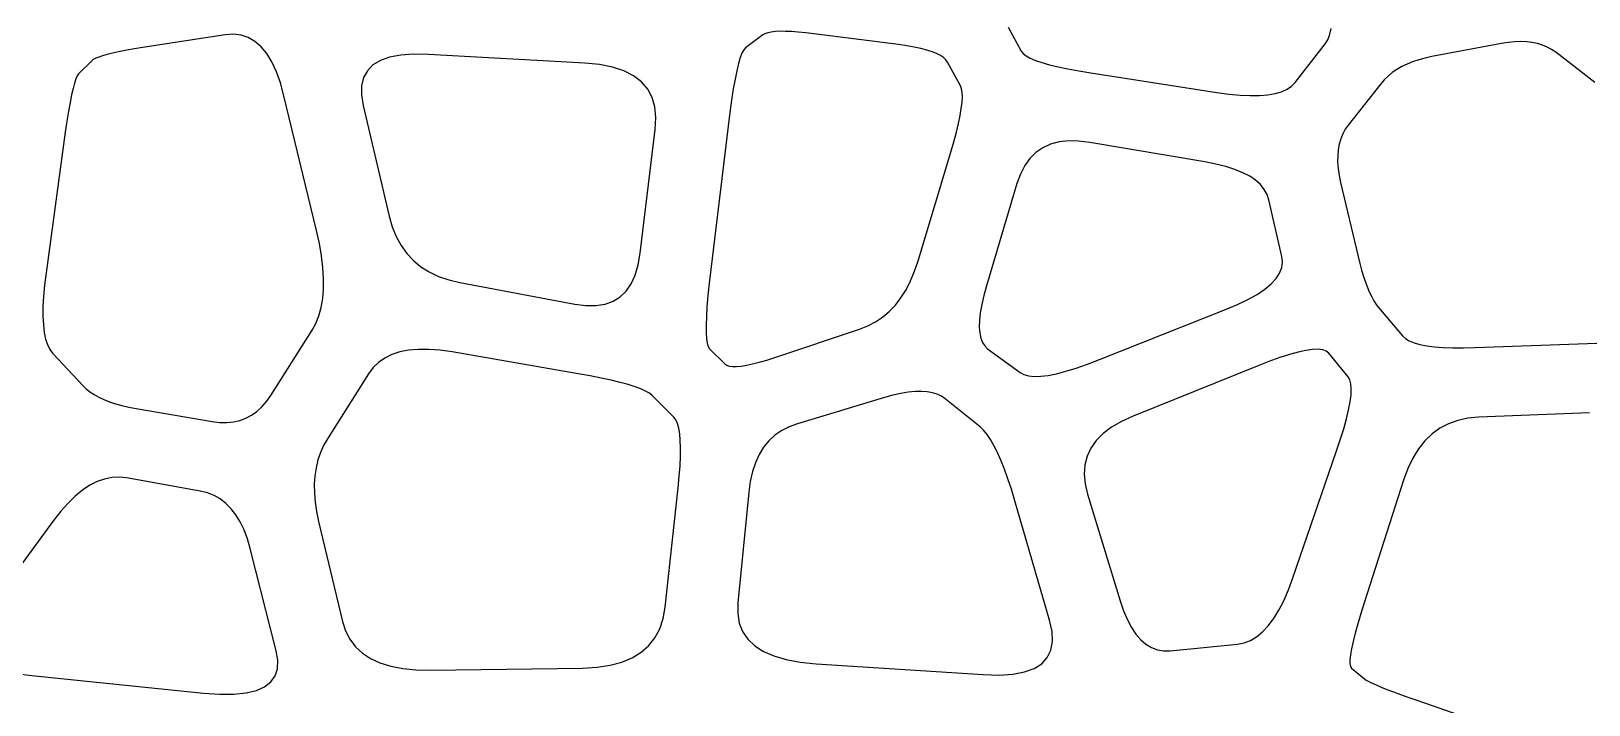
# Model space of a CAD drawing. Header units: millimetres. Extents: x -39 to 1165, y -35 to 718.
# Drawn here: x 196.6 to 555.1, y 260.3 to 415.4 of the extents above; entities that cross this region are included whole.
import ezdxf

# ---------------------------------------------------------------- set-up
doc = ezdxf.new("R2010")
doc.units = ezdxf.units.MM

msp = doc.modelspace()

# ---------------------------------------------------------------- linework, layer by layer
at = {"color": 7, "linetype": 'Continuous'}
for p, q in [((421.5, 416.25), (424.5, 410.75)), ((495.550018, 414.649994), (495.8125, 415.987518)), ((241.25, 414.5), (221.75, 411.5)), ((243.139999, 414.630005), (241.25, 414.5)), ((244.910004, 414.419983), (243.139999, 414.630005)), ((246.559998, 413.869995), (244.910004, 414.419983)), ((248.089996, 412.980011), (246.559998, 413.869995)), ((249.5, 411.75), (248.089996, 412.980011)), ((365, 414.5), (361, 411.5)), ((365.477509, 414.772491), (365, 414.5)), ((366.109985, 414.98999), (365.477509, 414.772491)), ((366.897491, 415.152496), (366.109985, 414.98999)), ((367.839996, 415.26001), (366.897491, 415.152496)), ((368.9375, 415.3125), (367.839996, 415.26001)), ((370.190002, 415.309998), (368.9375, 415.3125)), ((371.597504, 415.252502), (370.190002, 415.309998)), ((373.160004, 415.140015), (371.597504, 415.252502)), ((374.877502, 414.972504), (373.160004, 415.140015)), ((376.75, 414.75), (374.877502, 414.972504)), ((396.25, 412.25), (376.75, 414.75)), ((487.5, 403.5), (494.5, 412.5)), ((494.5, 412.5), (495.112518, 413.487518)), ((495.112518, 413.487518), (495.550018, 414.649994)), ((535, 412.5), (519, 409.5)), ((536.565002, 412.75), (535, 412.5)), ((538.059998, 412.899994), (536.565002, 412.75)), ((539.484985, 412.950012), (538.059998, 412.899994)), ((540.840027, 412.899994), (539.484985, 412.950012)), ((542.125, 412.75), (540.840027, 412.899994)), ((543.340027, 412.5), (542.125, 412.75)), ((544.484985, 412.149994), (543.340027, 412.5)), ((210.882492, 408.799988), (210.5, 408.5)), ((211.430008, 409.099976), (210.882492, 408.799988)), ((212.142502, 409.400024), (211.430008, 409.099976)), ((213.020004, 409.700012), (212.142502, 409.400024)), ((214.0625, 410), (213.020004, 409.700012)), ((215.270004, 410.299988), (214.0625, 410)), ((216.642502, 410.599976), (215.270004, 410.299988)), ((218.180008, 410.900024), (216.642502, 410.599976)), ((219.882492, 411.200012), (218.180008, 410.900024)), ((221.75, 411.5), (219.882492, 411.200012)), ((250.790009, 410.179993), (249.5, 411.75)), ((251.959991, 408.269989), (250.790009, 410.179993)), ((279.089996, 409.362488), (276.959991, 408.600006)), ((281.639984, 409.850006), (279.089996, 409.362488)), ((284.610016, 410.0625), (281.639984, 409.850006)), ((288, 410), (284.610016, 410.0625)), ((324, 408), (288, 410)), ((359.799988, 409.25), (359.400024, 407.899994)), ((360.200012, 410.300018), (359.799988, 409.25)), ((360.599976, 411.050018), (360.200012, 410.300018)), ((361, 411.5), (360.599976, 411.050018)), ((398.117493, 411.984985), (396.25, 412.25)), ((399.820007, 411.690002), (398.117493, 411.984985)), ((401.357483, 411.36499), (399.820007, 411.690002)), ((402.730011, 411.01001), (401.357483, 411.36499)), ((403.9375, 410.625), (402.730011, 411.01001)), ((404.980011, 410.209991), (403.9375, 410.625)), ((405.857483, 409.765015), (404.980011, 410.209991)), ((406.570007, 409.289978), (405.857483, 409.765015)), ((407.117493, 408.785004), (406.570007, 409.289978)), ((407.5, 408.25), (407.117493, 408.785004)), ((424.5, 410.75), (424.929993, 410.205017)), ((424.929993, 410.205017), (425.619995, 409.670013)), ((425.619995, 409.670013), (426.570007, 409.144989)), ((426.570007, 409.144989), (427.779999, 408.630005)), ((515.970032, 408.77002), (514.582458, 408.307495)), ((517.442505, 409.167511), (515.970032, 408.77002)), ((519, 409.5), (517.442505, 409.167511)), ((545.559998, 411.700012), (544.484985, 412.149994)), ((546.565002, 411.149994), (545.559998, 411.700012)), ((547.5, 410.5), (546.565002, 411.149994)), ((556.5, 403.5), (547.5, 410.5)), ((207.5, 405.5), (207.195007, 405.067505)), ((210.5, 408.5), (207.5, 405.5)), ((253.009995, 406.02002), (251.959991, 408.269989)), ((253.940002, 403.429993), (253.009995, 406.02002)), ((273.959991, 406.25), (273.089996, 404.662506)), ((275.25, 407.5625), (273.959991, 406.25)), ((276.959991, 408.600006), (275.25, 407.5625)), ((327.402496, 407.66748), (324, 408)), ((330.410004, 407.069977), (327.402496, 407.66748)), ((333.022491, 406.20752), (330.410004, 407.069977)), ((335.23999, 405.079987), (333.022491, 406.20752)), ((359, 406.25), (358.599976, 404.300018)), ((359.400024, 407.899994), (359, 406.25)), ((410.5, 402.75), (407.5, 408.25)), ((427.779999, 408.630005), (429.25, 408.125)), ((429.25, 408.125), (430.980011, 407.630005)), ((430.980011, 407.630005), (432.970001, 407.144989)), ((432.970001, 407.144989), (435.220001, 406.670013)), ((435.220001, 406.670013), (437.72998, 406.205017)), ((437.72998, 406.205017), (440.5, 405.75)), ((440.5, 405.75), (469.5, 401.25)), ((509.882507, 405.807495), (508.919983, 405.02002)), ((510.929993, 406.529999), (509.882507, 405.807495)), ((512.0625, 407.1875), (510.929993, 406.529999)), ((513.279968, 407.779999), (512.0625, 407.1875)), ((514.582458, 408.307495), (513.279968, 407.779999)), ((206.220001, 402.179993), (205.875, 400.6875)), ((206.554993, 403.407501), (206.220001, 402.179993)), ((206.880005, 404.369995), (206.554993, 403.407501)), ((207.195007, 405.067505), (206.880005, 404.369995)), ((254.75, 400.5), (253.940002, 403.429993)), ((272.639984, 402.799988), (272.610016, 400.662506)), ((273.089996, 404.662506), (272.639984, 402.799988)), ((337.0625, 403.6875), (335.23999, 405.079987)), ((338.48999, 402.029999), (337.0625, 403.6875)), ((339.522491, 400.107483), (338.48999, 402.029999)), ((358.200012, 402.050018), (357.799988, 399.5)), ((358.599976, 404.300018), (358.200012, 402.050018)), ((410.747498, 402.102509), (410.5, 402.75)), ((410.889984, 401.26001), (410.747498, 402.102509)), ((484.410004, 401.407501), (485.660004, 401.970001)), ((485.660004, 401.970001), (486.690002, 402.66748)), ((486.690002, 402.66748), (487.5, 403.5)), ((507.25, 403.25), (499.75, 393.75)), ((508.042511, 404.167511), (507.25, 403.25)), ((508.919983, 405.02002), (508.042511, 404.167511)), ((205.520004, 398.929993), (205.154999, 396.907501)), ((205.875, 400.6875), (205.520004, 398.929993)), ((262.25, 369.5), (254.75, 400.5)), ((272.610016, 400.662506), (273, 398.25)), ((273, 398.25), (279, 372.75)), ((340.160004, 397.920013), (339.522491, 400.107483)), ((357.799988, 399.5), (357.400024, 396.649994)), ((410.6875, 397.5625), (410.860016, 398.98999)), ((410.860016, 398.98999), (410.927521, 400.222504)), ((410.927521, 400.222504), (410.889984, 401.26001)), ((469.5, 401.25), (472.290009, 400.867493)), ((472.290009, 400.867493), (474.859985, 400.619995)), ((474.859985, 400.619995), (477.209991, 400.507507)), ((477.209991, 400.507507), (479.339996, 400.529999)), ((479.339996, 400.529999), (481.25, 400.6875)), ((481.25, 400.6875), (482.940002, 400.980011)), ((482.940002, 400.980011), (484.410004, 401.407501)), ((204.779999, 394.619995), (204.394989, 392.067505)), ((205.154999, 396.907501), (204.779999, 394.619995)), ((340.402496, 395.467499), (340.160004, 397.920013)), ((340.25, 392.75), (340.402496, 395.467499)), ((357.400024, 396.649994), (357, 393.5)), ((410.027496, 394.122498), (410.410004, 395.940002)), ((410.410004, 395.940002), (410.6875, 397.5625)), ((204.394989, 392.067505), (204, 389.25)), ((336.75, 364.25), (340.25, 392.75)), ((357, 393.5), (353, 360.5)), ((408.94751, 389.902496), (409.540009, 392.109985)), ((409.540009, 392.109985), (410.027496, 394.122498)), ((498.480011, 391.699982), (498.017517, 390.5625)), ((499.057495, 392.762482), (498.480011, 391.699982)), ((499.75, 393.75), (499.057495, 392.762482)), ((204, 389.25), (200, 359.75)), ((400.75, 362.5), (408.25, 387.5)), ((408.25, 387.5), (408.94751, 389.902496)), ((427.859985, 387.410004), (426.477478, 386.040009)), ((429.4375, 388.5), (427.859985, 387.410004)), ((431.210022, 389.309998), (429.4375, 388.5)), ((433.17749, 389.839996), (431.210022, 389.309998)), ((435.339996, 390.089996), (433.17749, 389.839996)), ((437.697479, 390.059998), (435.339996, 390.089996)), ((440.25, 389.75), (437.697479, 390.059998)), ((466.75, 385.25), (440.25, 389.75)), ((497.4375, 388.0625), (497.320007, 386.699982)), ((497.669983, 389.350006), (497.4375, 388.0625)), ((498.017517, 390.5625), (497.669983, 389.350006)), ((425.290009, 384.390015), (424.297516, 382.459991)), ((426.477478, 386.040009), (425.290009, 384.390015)), ((469.282501, 384.757507), (466.75, 385.25)), ((471.579987, 384.179993), (469.282501, 384.757507)), ((473.642517, 383.517517), (471.579987, 384.179993)), ((497.320007, 386.699982), (497.317505, 385.262482)), ((497.317505, 385.262482), (497.429993, 383.75)), ((497.429993, 383.75), (497.657501, 382.162506)), ((423.5, 380.25), (416.5, 356.75)), ((424.297516, 382.459991), (423.5, 380.25)), ((475.470001, 382.769989), (473.642517, 383.517517)), ((477.0625, 381.9375), (475.470001, 382.769989)), ((478.420013, 381.019989), (477.0625, 381.9375)), ((479.54248, 380.017517), (478.420013, 381.019989)), ((497.657501, 382.162506), (498, 380.5)), ((498, 380.5), (502, 363.5)), ((480.430023, 378.929993), (479.54248, 380.017517)), ((481.08252, 377.757507), (480.430023, 378.929993)), ((481.5, 376.5), (481.08252, 377.757507)), ((484.5, 363.5), (481.5, 376.5)), ((262.915009, 366.480011), (262.25, 369.5)), ((279, 372.75), (279.702484, 370.30249)), ((279.702484, 370.30249), (280.610016, 368.059998)), ((263.410004, 363.619995), (262.915009, 366.480011)), ((280.610016, 368.059998), (281.722504, 366.022491)), ((281.722504, 366.022491), (283.040009, 364.190002)), ((263.735016, 360.920013), (263.410004, 363.619995)), ((283.040009, 364.190002), (284.5625, 362.5625)), ((284.5625, 362.5625), (286.290009, 361.140015)), ((336.285004, 361.567505), (336.75, 364.25)), ((399.940002, 360.092499), (400.75, 362.5)), ((484.459991, 360.930023), (484.639984, 362.20752)), ((484.639984, 362.20752), (484.5, 363.5)), ((502, 363.5), (502.407501, 361.852478)), ((200, 359.75), (199.654999, 356.910004)), ((263.890015, 358.380005), (263.735016, 360.920013)), ((286.290009, 361.140015), (288.222504, 359.922516)), ((288.222504, 359.922516), (290.360016, 358.910004)), ((290.360016, 358.910004), (292.702484, 358.102509)), ((334.665009, 357.20752), (335.589996, 359.220001)), ((335.589996, 359.220001), (336.285004, 361.567505)), ((353, 360.5), (352.637482, 357.347504)), ((399.01001, 357.869995), (399.940002, 360.092499)), ((483.140015, 358.420013), (483.960022, 359.66748)), ((483.960022, 359.66748), (484.459991, 360.930023)), ((502.407501, 361.852478), (502.829987, 360.309998)), ((502.829987, 360.309998), (503.267517, 358.872498)), ((503.267517, 358.872498), (503.720001, 357.540009)), ((199.654999, 356.910004), (199.419998, 354.289978)), ((263.690002, 353.779999), (263.875, 356)), ((263.875, 356), (263.890015, 358.380005)), ((292.702484, 358.102509), (295.25, 357.5)), ((295.25, 357.5), (321.75, 352.5)), ((332.125, 354.1875), (333.51001, 355.529999)), ((333.51001, 355.529999), (334.665009, 357.20752)), ((352.637482, 357.347504), (352.350006, 354.490021)), ((396.790009, 353.980011), (397.959991, 355.832489)), ((397.959991, 355.832489), (399.01001, 357.869995)), ((416.5, 356.75), (415.872498, 354.490021)), ((478.76001, 354.767517), (480.539978, 355.970001)), ((480.539978, 355.970001), (482, 357.1875)), ((482, 357.1875), (483.140015, 358.420013)), ((503.720001, 357.540009), (504.1875, 356.3125)), ((504.1875, 356.3125), (504.670013, 355.190002)), ((504.670013, 355.190002), (505.16748, 354.172485)), ((199.294998, 351.890015), (199.279999, 349.709991)), ((199.419998, 354.289978), (199.294998, 351.890015)), ((262.809998, 349.820007), (263.334991, 351.720001)), ((263.334991, 351.720001), (263.690002, 353.779999)), ((321.75, 352.5), (324.285004, 352.167511)), ((324.285004, 352.167511), (326.589996, 352.170013)), ((326.589996, 352.170013), (328.665009, 352.507507)), ((328.665009, 352.507507), (330.51001, 353.179993)), ((330.51001, 353.179993), (332.125, 354.1875)), ((352.137482, 351.92749), (352, 349.660004)), ((352.350006, 354.490021), (352.137482, 351.92749)), ((394.089996, 350.829987), (395.5, 352.3125)), ((395.5, 352.3125), (396.790009, 353.980011)), ((415.389984, 352.410004), (415.052521, 350.51001)), ((415.872498, 354.490021), (415.389984, 352.410004)), ((471.5, 351.25), (474.240021, 352.407501)), ((474.240021, 352.407501), (476.660004, 353.579987)), ((476.660004, 353.579987), (478.76001, 354.767517)), ((505.16748, 354.172485), (505.680023, 353.26001)), ((505.680023, 353.26001), (506.20752, 352.452515)), ((506.20752, 352.452515), (506.75, 351.75)), ((506.75, 351.75), (512.25, 345.25)), ((199.279999, 349.709991), (199.375, 347.75)), ((261.25, 346.5), (262.11499, 348.079987)), ((262.11499, 348.079987), (262.809998, 349.820007)), ((352, 349.660004), (351.9375, 347.6875)), ((389.140015, 347.492523), (390.910004, 348.419983)), ((390.910004, 348.419983), (392.559998, 349.532501)), ((392.559998, 349.532501), (394.089996, 350.829987)), ((414.860016, 348.789978), (414.8125, 347.25)), ((415.052521, 350.51001), (414.860016, 348.789978)), ((442.5, 339.75), (471.5, 351.25)), ((199.375, 347.75), (199.580002, 346.01001)), ((199.580002, 346.01001), (199.895004, 344.48999)), ((199.895004, 344.48999), (200.320007, 343.190002)), ((251.75, 331.5), (261.25, 346.5)), ((351.9375, 347.6875), (351.949982, 346.01001)), ((351.949982, 346.01001), (352.037506, 344.627502)), ((352.037506, 344.627502), (352.199982, 343.540009)), ((367.75, 340.25), (387.25, 346.75)), ((387.25, 346.75), (389.140015, 347.492523)), ((414.8125, 347.25), (414.910004, 345.890015)), ((414.910004, 345.890015), (415.152496, 344.710022)), ((415.152496, 344.710022), (415.540009, 343.709991)), ((512.25, 345.25), (512.912537, 344.637482)), ((512.912537, 344.637482), (513.799988, 344.100006)), ((200.320007, 343.190002), (200.854996, 342.109985)), ((200.854996, 342.109985), (201.5, 341.25)), ((201.5, 341.25), (208.5, 333.75)), ((279.609985, 340.899994), (277.977478, 340.100006)), ((281.4375, 341.5), (279.609985, 340.899994)), ((283.460022, 341.899994), (281.4375, 341.5)), ((285.67749, 342.100006), (283.460022, 341.899994)), ((288.089996, 342.100006), (285.67749, 342.100006)), ((290.697479, 341.899994), (288.089996, 342.100006)), ((293.5, 341.5), (290.697479, 341.899994)), ((322.5, 336.5), (293.5, 341.5)), ((352.199982, 343.540009), (352.4375, 342.747498)), ((352.4375, 342.747498), (352.75, 342.25)), ((352.75, 342.25), (356.25, 338.75)), ((415.540009, 343.709991), (416.07251, 342.889984)), ((416.07251, 342.889984), (416.75, 342.25)), ((416.75, 342.25), (424.25, 336.75)), ((486.220001, 340.934998), (483.970001, 340.209991)), ((488.230011, 341.48999), (486.220001, 340.934998)), ((490, 341.875), (488.230011, 341.48999)), ((491.529999, 342.089996), (490, 341.875)), ((492.820007, 342.13501), (491.529999, 342.089996)), ((493.869995, 342.009979), (492.820007, 342.13501)), ((494.679993, 341.714996), (493.869995, 342.009979)), ((495.25, 341.25), (494.679993, 341.714996)), ((499.75, 335.75), (495.25, 341.25)), ((513.799988, 344.100006), (514.912537, 343.637482)), ((514.912537, 343.637482), (516.25, 343.25)), ((516.25, 343.25), (517.8125, 342.9375)), ((517.8125, 342.9375), (519.600037, 342.699982)), ((519.600037, 342.699982), (521.612488, 342.537506)), ((521.612488, 342.537506), (523.850037, 342.449982)), ((523.850037, 342.449982), (526.3125, 342.4375)), ((526.3125, 342.4375), (529, 342.5)), ((529, 342.5), (557, 343.5)), ((275.297516, 337.899994), (274.25, 336.5)), ((276.540009, 339.100006), (275.297516, 337.899994)), ((277.977478, 340.100006), (276.540009, 339.100006)), ((356.25, 338.75), (356.679993, 338.450012)), ((356.679993, 338.450012), (357.27002, 338.25)), ((357.27002, 338.25), (358.019989, 338.149994)), ((358.019989, 338.149994), (358.929993, 338.149994)), ((358.929993, 338.149994), (360, 338.25)), ((360, 338.25), (361.230011, 338.450012)), ((361.230011, 338.450012), (362.619995, 338.75)), ((362.619995, 338.75), (364.169983, 339.149994)), ((364.169983, 339.149994), (365.880005, 339.649994)), ((365.880005, 339.649994), (367.75, 340.25)), ((432.619995, 336.51001), (434.767487, 337.065002)), ((434.767487, 337.065002), (437.130005, 337.790009)), ((437.130005, 337.790009), (439.707489, 338.684998)), ((439.707489, 338.684998), (442.5, 339.75)), ((478.75, 338.25), (450.25, 326.75)), ((481.47998, 339.315002), (478.75, 338.25)), ((483.970001, 340.209991), (481.47998, 339.315002)), ((208.5, 333.75), (209.252502, 333.022491)), ((274.25, 336.5), (264.75, 321.5)), ((325.279999, 336), (322.5, 336.5)), ((327.820007, 335.5), (325.279999, 336)), ((330.119995, 335), (327.820007, 335.5)), ((332.179993, 334.5), (330.119995, 335)), ((334, 334), (332.179993, 334.5)), ((335.580017, 333.5), (334, 334)), ((336.919983, 333), (335.580017, 333.5)), ((424.25, 336.75), (425.107513, 336.285004)), ((425.107513, 336.285004), (426.179993, 335.990021)), ((426.179993, 335.990021), (427.467499, 335.86499)), ((427.467499, 335.86499), (428.970001, 335.910004)), ((428.970001, 335.910004), (430.6875, 336.125)), ((430.6875, 336.125), (432.619995, 336.51001)), ((500.127502, 335.08252), (499.75, 335.75)), ((500.360016, 334.180023), (500.127502, 335.08252)), ((500.447479, 333.04248), (500.360016, 334.180023)), ((209.252502, 333.022491), (210.110001, 332.339996)), ((210.110001, 332.339996), (211.07251, 331.702484)), ((211.07251, 331.702484), (212.139999, 331.109985)), ((212.139999, 331.109985), (213.3125, 330.5625)), ((213.3125, 330.5625), (214.589996, 330.059998)), ((214.589996, 330.059998), (215.972504, 329.602509)), ((249.690002, 328.859985), (250.759995, 330.089996)), ((250.759995, 330.089996), (251.75, 331.5)), ((338.019989, 332.5), (336.919983, 333)), ((338.880005, 332), (338.019989, 332.5)), ((339.5, 331.5), (338.880005, 332)), ((344.5, 326.5), (339.5, 331.5)), ((393, 331), (373, 325)), ((394.940002, 331.537476), (393, 331)), ((396.76001, 331.950012), (394.940002, 331.537476)), ((398.459991, 332.237488), (396.76001, 331.950012)), ((400.040009, 332.400024), (398.459991, 332.237488)), ((401.5, 332.4375), (400.040009, 332.400024)), ((402.839996, 332.349976), (401.5, 332.4375)), ((404.059998, 332.137512), (402.839996, 332.349976)), ((405.160004, 331.799988), (404.059998, 332.137512)), ((406.140015, 331.337524), (405.160004, 331.799988)), ((407, 330.75), (406.140015, 331.337524)), ((415, 324.25), (407, 330.75)), ((499.839996, 328.220001), (500.1875, 330.0625)), ((500.1875, 330.0625), (500.389984, 331.670013)), ((500.389984, 331.670013), (500.447479, 333.04248)), ((215.972504, 329.602509), (217.460007, 329.190002)), ((217.460007, 329.190002), (219.052505, 328.82251)), ((219.052505, 328.82251), (220.75, 328.5)), ((220.75, 328.5), (238.25, 325.5)), ((246, 326.25), (247.309998, 326.940002)), ((247.309998, 326.940002), (248.539993, 327.809998)), ((248.539993, 327.809998), (249.690002, 328.859985)), ((344.959991, 325.887512), (344.5, 326.5)), ((450.25, 326.75), (447.580017, 325.534973)), ((499.347504, 326.142517), (499.839996, 328.220001)), ((529.75, 326.5), (527.282471, 326.265015)), ((555.25, 327.5), (529.75, 326.5)), ((238.25, 325.5), (239.960007, 325.290009)), ((239.960007, 325.290009), (241.589996, 325.26001)), ((241.589996, 325.26001), (243.139999, 325.410004)), ((243.139999, 325.410004), (244.610001, 325.73999)), ((244.610001, 325.73999), (246, 326.25)), ((345.339996, 325.049988), (344.959991, 325.887512)), ((345.639984, 323.987488), (345.339996, 325.049988)), ((345.859985, 322.700012), (345.639984, 323.987488)), ((369.350006, 323.410004), (367.787506, 322.32251)), ((371.087494, 324.302521), (369.350006, 323.410004)), ((373, 325), (371.087494, 324.302521)), ((415.799988, 323.494995), (415, 324.25)), ((416.599976, 322.529999), (415.799988, 323.494995)), ((443.320007, 322.714996), (441.72998, 321.110016)), ((445.269989, 324.190002), (443.320007, 322.714996)), ((447.580017, 325.534973), (445.269989, 324.190002)), ((497.92749, 321.282501), (498.709991, 323.829987)), ((498.709991, 323.829987), (499.347504, 326.142517)), ((520.869995, 323.940002), (519.0625, 322.625)), ((522.842468, 324.984985), (520.869995, 323.940002)), ((524.97998, 325.76001), (522.842468, 324.984985)), ((527.282471, 326.265015), (524.97998, 325.76001)), ((263.875, 319.959991), (263.149994, 318.339996)), ((264.75, 321.5), (263.875, 319.959991)), ((346, 321.1875), (345.859985, 322.700012)), ((346.059998, 319.450012), (346, 321.1875)), ((346.040009, 317.487488), (346.059998, 319.450012)), ((365.1875, 319.5625), (364.149994, 317.890015)), ((366.399994, 321.039978), (365.1875, 319.5625)), ((367.787506, 322.32251), (366.399994, 321.039978)), ((417.400024, 321.35498), (416.599976, 322.529999)), ((418.200012, 319.970001), (417.400024, 321.35498)), ((419, 318.375), (418.200012, 319.970001)), ((440.5, 319.375), (439.630005, 317.509979)), ((441.72998, 321.110016), (440.5, 319.375)), ((497, 318.5), (497.92749, 321.282501)), ((515.942505, 319.184998), (514.630005, 317.059998)), ((517.419983, 321.040009), (515.942505, 319.184998)), ((519.0625, 322.625), (517.419983, 321.040009)), ((262.575012, 316.639984), (262.149994, 314.859985)), ((263.149994, 318.339996), (262.575012, 316.639984)), ((345.940002, 315.299988), (346.040009, 317.487488)), ((363.287506, 316.022522), (362.600006, 313.959991)), ((364.149994, 317.890015), (363.287506, 316.022522)), ((419.799988, 316.570007), (419, 318.375)), ((420.599976, 314.554993), (419.799988, 316.570007)), ((439.630005, 317.509979), (439.119995, 315.514984)), ((487, 289.5), (497, 318.5)), ((514.630005, 317.059998), (513.482544, 314.664978)), ((213.422501, 312.252502), (211.740005, 311.660004)), ((215.110001, 312.589996), (213.422501, 312.252502)), ((216.80249, 312.672485), (215.110001, 312.589996)), ((218.5, 312.5), (216.80249, 312.672485)), ((235.5, 309.5), (218.5, 312.5)), ((261.875, 313), (261.75, 311.059998)), ((262.149994, 314.859985), (261.875, 313)), ((345.5, 310.25), (345.76001, 312.887512)), ((345.76001, 312.887512), (345.940002, 315.299988)), ((362.600006, 313.959991), (362.087494, 311.702484)), ((421.400024, 312.329987), (420.599976, 314.554993)), ((422.200012, 309.894989), (421.400024, 312.329987)), ((439.119995, 315.514984), (438.970001, 313.390015)), ((438.970001, 313.390015), (439.179993, 311.13501)), ((512.5, 312), (503.5, 284)), ((513.482544, 314.664978), (512.5, 312)), ((208.389999, 309.709991), (206.722504, 308.352509)), ((210.0625, 310.8125), (208.389999, 309.709991)), ((211.740005, 311.660004), (210.0625, 310.8125)), ((237.145004, 309.097504), (235.5, 309.5)), ((238.679993, 308.490021), (237.145004, 309.097504)), ((240.104996, 307.67749), (238.679993, 308.490021)), ((261.75, 311.059998), (261.774994, 309.040009)), ((261.774994, 309.040009), (261.950012, 306.940002)), ((342.5, 282.75), (345.5, 310.25)), ((361.75, 309.25), (359.25, 283.75)), ((362.087494, 311.702484), (361.75, 309.25)), ((423, 307.25), (422.200012, 309.894989)), ((439.179993, 311.13501), (439.75, 308.75)), ((439.75, 308.75), (447.25, 284.25)), ((203.402496, 304.872498), (201.75, 302.75)), ((205.059998, 306.73999), (203.402496, 304.872498)), ((206.722504, 308.352509), (205.059998, 306.73999)), ((241.419998, 306.660004), (240.104996, 307.67749)), ((242.625, 305.4375), (241.419998, 306.660004)), ((243.720001, 304.01001), (242.625, 305.4375)), ((261.950012, 306.940002), (262.274994, 304.76001)), ((431, 279.75), (423, 307.25)), ((201.75, 302.75), (185.25, 280.25)), ((244.705002, 302.377502), (243.720001, 304.01001)), ((245.580002, 300.540009), (244.705002, 302.377502)), ((262.274994, 304.76001), (262.75, 302.5)), ((262.75, 302.5), (268.25, 279.5)), ((246.345001, 298.497498), (245.580002, 300.540009)), ((247, 296.25), (246.345001, 298.497498)), ((253, 272.75), (247, 296.25)), ((485.972504, 286.737488), (487, 289.5)), ((359.25, 283.75), (359.204987, 281.315002)), ((447.25, 284.25), (448.040009, 281.929993)), ((483.752502, 282.037506), (484.890015, 284.25)), ((484.890015, 284.25), (485.972504, 286.737488)), ((503.5, 284), (502.659973, 281.327515)), ((341.26001, 277.790009), (342.040009, 280.13501)), ((342.040009, 280.13501), (342.5, 282.75)), ((359.204987, 281.315002), (359.570007, 279.110016)), ((431.567505, 277.149994), (431, 279.75)), ((448.040009, 281.929993), (448.910004, 279.869995)), ((448.910004, 279.869995), (449.860016, 278.070007)), ((481.3125, 278.4375), (482.559998, 280.100006)), ((482.559998, 280.100006), (483.752502, 282.037506)), ((502.659973, 281.327515), (501.940002, 278.910004)), ((268.25, 279.5), (268.94751, 277.317505)), ((268.94751, 277.317505), (269.940002, 275.369995)), ((340.160004, 275.714996), (341.26001, 277.790009)), ((359.570007, 279.110016), (360.345001, 277.134979)), ((360.345001, 277.134979), (361.529999, 275.389984)), ((431.669983, 274.850006), (431.567505, 277.149994)), ((449.860016, 278.070007), (450.890015, 276.529999)), ((450.890015, 276.529999), (452, 275.25)), ((478.652496, 275.9375), (480.01001, 277.049988)), ((480.01001, 277.049988), (481.3125, 278.4375)), ((501.339996, 276.747498), (500.860016, 274.839996)), ((501.940002, 278.910004), (501.339996, 276.747498)), ((253.372498, 270.537506), (253, 272.75)), ((269.940002, 275.369995), (271.227509, 273.657501)), ((271.227509, 273.657501), (272.809998, 272.179993)), ((337, 272.375), (338.73999, 273.910004)), ((338.73999, 273.910004), (340.160004, 275.714996)), ((361.529999, 275.389984), (363.125, 273.875)), ((363.125, 273.875), (365.130005, 272.589996)), ((365.130005, 272.589996), (367.545013, 271.535004)), ((430.480011, 271.149994), (431.307495, 272.850006)), ((431.307495, 272.850006), (431.669983, 274.850006)), ((452, 275.25), (453.190002, 274.230011)), ((453.190002, 274.230011), (454.459991, 273.470001)), ((454.459991, 273.470001), (455.809998, 272.970001)), ((455.809998, 272.970001), (457.23999, 272.72998)), ((457.23999, 272.72998), (458.75, 272.75)), ((458.75, 272.75), (474.25, 274.25)), ((474.25, 274.25), (475.772491, 274.537506)), ((475.772491, 274.537506), (477.23999, 275.100006)), ((477.23999, 275.100006), (478.652496, 275.9375)), ((500.5, 273.1875), (500.259979, 271.790009)), ((500.860016, 274.839996), (500.5, 273.1875)), ((253.290009, 268.600006), (253.372498, 270.537506)), ((272.809998, 272.179993), (274.6875, 270.9375)), ((274.6875, 270.9375), (276.859985, 269.929993)), ((276.859985, 269.929993), (279.327484, 269.157501)), ((279.327484, 269.157501), (282.089996, 268.619995)), ((323.5, 268.75), (326.839996, 268.934998)), ((326.839996, 268.934998), (329.859985, 269.389984)), ((329.859985, 269.389984), (332.559998, 270.115021)), ((332.559998, 270.115021), (334.940002, 271.110016)), ((334.940002, 271.110016), (337, 272.375)), ((367.545013, 271.535004), (370.369995, 270.709991)), ((370.369995, 270.709991), (373.605011, 270.11499)), ((373.605011, 270.11499), (377.25, 269.75)), ((377.25, 269.75), (415.75, 267.25)), ((427.429993, 268.649994), (429.1875, 269.75)), ((429.1875, 269.75), (430.480011, 271.149994)), ((500.259979, 271.790009), (500.139984, 270.647491)), ((500.139984, 270.647491), (500.140015, 269.76001)), ((500.140015, 269.76001), (500.26001, 269.127502)), ((500.26001, 269.127502), (500.5, 268.75)), ((193.079987, 267.492523), (196.75, 267)), ((196.75, 267), (236.25, 263)), ((250.3125, 264.4375), (251.759995, 265.549988)), ((251.759995, 265.549988), (252.752502, 266.9375)), ((252.752502, 266.9375), (253.290009, 268.600006)), ((282.089996, 268.619995), (285.147491, 268.317505)), ((285.147491, 268.317505), (288.5, 268.25)), ((288.5, 268.25), (323.5, 268.75)), ((415.75, 267.25), (419.367493, 267.149994)), ((419.367493, 267.149994), (422.52002, 267.350006)), ((422.52002, 267.350006), (425.207489, 267.850006)), ((425.207489, 267.850006), (427.429993, 268.649994)), ((500.5, 268.75), (503.5, 266.25)), ((503.5, 266.25), (503.892487, 265.975006)), ((503.892487, 265.975006), (504.470001, 265.649994)), ((504.470001, 265.649994), (505.232513, 265.274994)), ((236.25, 263), (239.972504, 262.737488)), ((239.972504, 262.737488), (243.23999, 262.75)), ((243.23999, 262.75), (246.052505, 263.037506)), ((246.052505, 263.037506), (248.410004, 263.600006)), ((248.410004, 263.600006), (250.3125, 264.4375)), ((505.232513, 265.274994), (506.179993, 264.850006)), ((506.179993, 264.850006), (507.3125, 264.375)), ((507.3125, 264.375), (508.630005, 263.850006)), ((508.630005, 263.850006), (510.132507, 263.274994)), ((510.132507, 263.274994), (511.819977, 262.649994)), ((511.819977, 262.649994), (513.692505, 261.975006)), ((513.692505, 261.975006), (515.75, 261.25)), ((515.75, 261.25), (537.25, 253.75))]:
    msp.add_line(p, q, dxfattribs=at)

doc.saveas('drawing.dxf')
